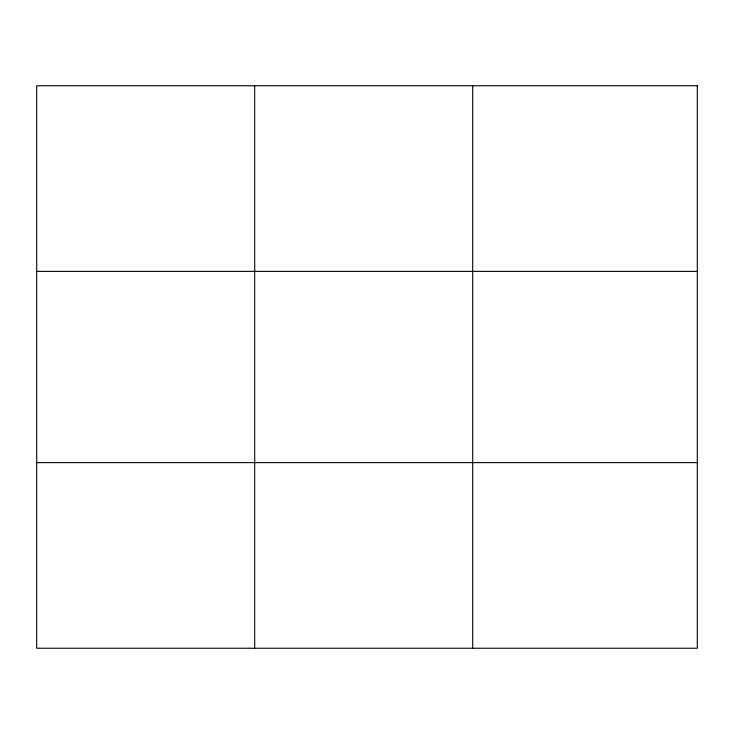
<?xml version="1.0" encoding="UTF-8"?>
<svg xmlns="http://www.w3.org/2000/svg" width="734" height="734" viewBox="0 0 734 734"><rect width="100%" height="100%" fill="white"/><g stroke="black" fill="none" stroke-linecap="round" stroke-linejoin="round"><path stroke-width="1.1" d="M254.698 85.768L254.698 648.232M36.7 271.378L697.3 271.378M36.7 462.622L697.3 462.622M472.696 85.768L472.696 648.232M697.3 85.768L697.3 648.232L36.7 648.232L36.7 85.768L697.3 85.768"/></g></svg>
